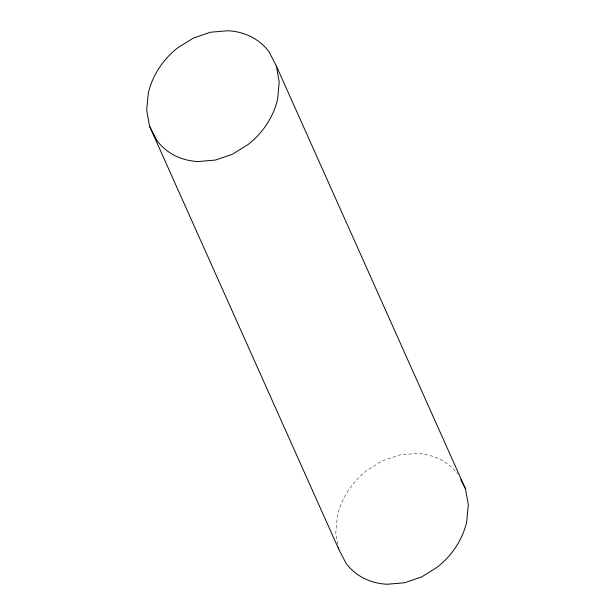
<?xml version="1.0" encoding="UTF-8"?>
<svg xmlns="http://www.w3.org/2000/svg" width="615" height="615" viewBox="0 0 615 615"><rect width="100%" height="100%" fill="white"/><g stroke="black" fill="none" stroke-linecap="round" stroke-linejoin="round"><path stroke-width="0.46" stroke-dasharray="3.08 2.31" d="M337.82 544.306L335.775 532.967L337.389 515.947A81.418 73.37 -24.1 0 1 366.771 470.56L382.507 460.773L399.573 454.939L416.809 453.47A58.34 52.567 -24.1 0 1 457.668 473.957"/><path stroke-width="0.92" d="M276.327 65.966L269.109 51.968A58.34 52.567 -24.1 0 0 227.719 30.758L210.484 32.226L193.418 38.053L177.681 47.839A81.418 73.37 -24.1 0 0 148.3 93.226L146.685 110.246L149.583 126.313L338.673 549.034L345.891 563.033A58.34 52.567 -24.1 0 0 387.281 584.242L404.516 582.774L421.582 576.947L437.319 567.161A81.418 73.37 -24.1 0 0 466.7 521.774L468.315 504.754L465.417 488.687L276.327 65.966L279.225 82.033L277.611 99.053A81.418 73.37 -24.1 0 1 248.229 144.44L232.493 154.227L215.427 160.061L198.191 161.53A58.34 52.567 -24.1 0 1 156.794 140.32L149.583 126.313M460.75 479.623L465.417 488.687M338.327 547.142L338.673 549.034"/></g></svg>
